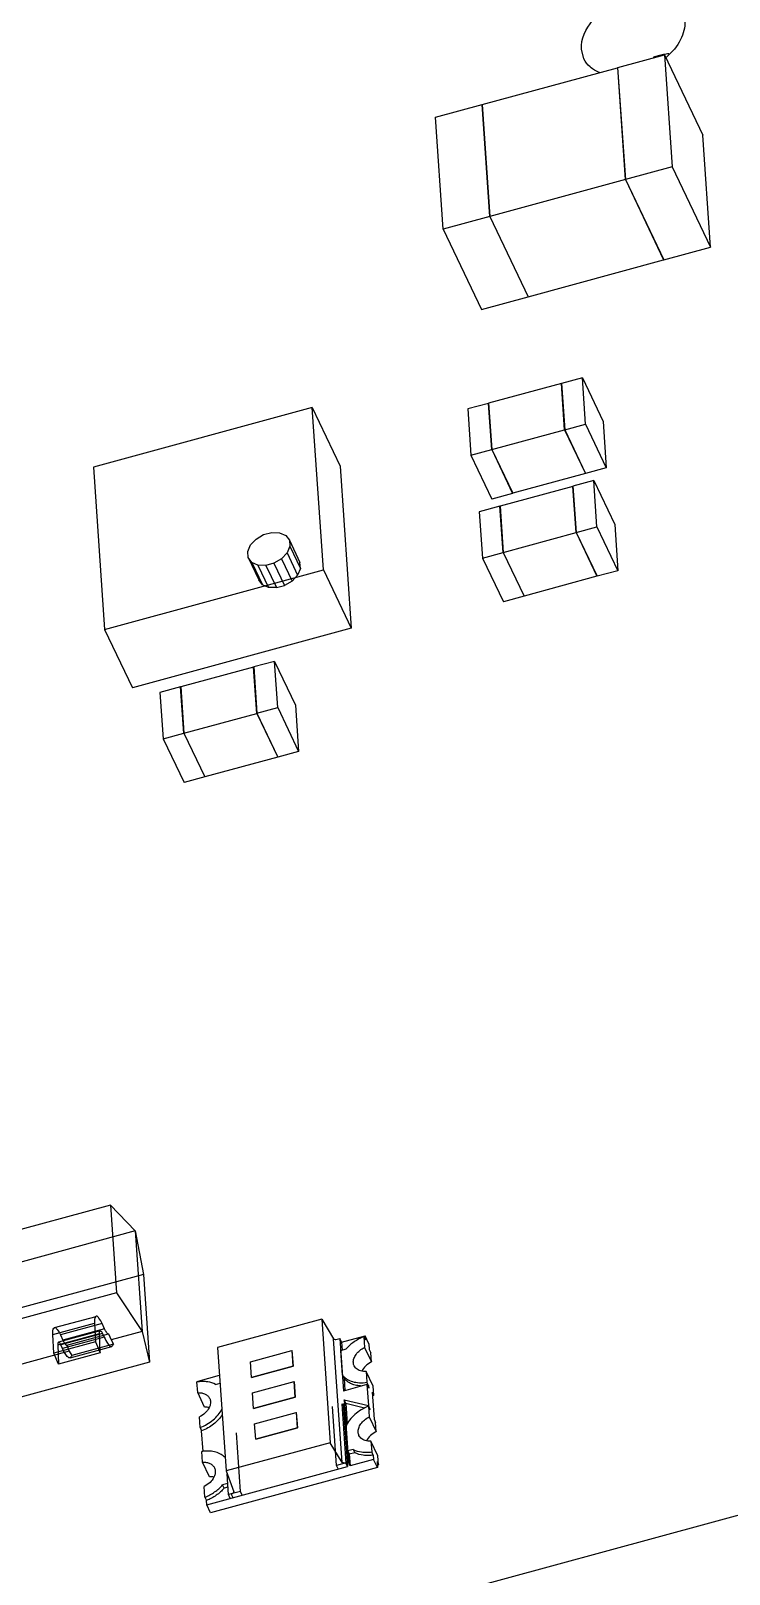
# Model space of a CAD drawing. Header units: millimetres. Extents: x 0 to 594, y 0 to 420.
# Drawn here: x 485.07 to 491.42, y 297.94 to 311.98 of the extents above; entities that cross this region are included whole.
import ezdxf

# ---------------------------------------------------------------- set-up
doc = ezdxf.new("R2010")
doc.units = ezdxf.units.MM
doc.header["$LTSCALE"] = 32.67
doc.layers.get('0').update_dxf_attribs({"linetype": 'CONTINUOUS'})

msp = doc.modelspace()

# ---------------------------------------------------------------- linework, layer by layer
at = {"color": 7, "linetype": 'CONTINUOUS'}
for p, q in [((490.096, 311.721), (490.073, 311.808)), ((490.403, 311.641), (490.828, 311.756)), ((490.828, 311.756), (490.898, 310.738)), ((490.828, 311.756), (491.176, 311.027)), ((489.171, 311.306), (490.402, 311.64)), ((490.402, 311.64), (490.403, 311.638)), ((490.402, 311.64), (490.472, 310.622)), ((490.473, 310.623), (490.403, 311.641)), ((488.745, 311.19), (489.17, 311.306)), ((489.17, 311.306), (489.171, 311.303)), ((489.17, 311.306), (489.24, 310.288)), ((489.241, 310.288), (489.171, 311.306)), ((488.815, 310.172), (488.745, 311.19)), ((491.246, 310.009), (491.176, 311.027)), ((490.898, 310.738), (490.473, 310.623)), ((490.898, 310.738), (491.246, 310.009)), ((490.472, 310.622), (489.241, 310.288)), ((490.472, 310.622), (490.82, 309.893)), ((490.473, 310.623), (490.821, 309.893)), ((489.24, 310.288), (488.815, 310.172)), ((489.24, 310.288), (489.588, 309.558)), ((489.241, 310.288), (489.589, 309.558)), ((488.815, 310.172), (489.163, 309.442)), ((490.821, 309.893), (491.246, 310.009)), ((489.589, 309.558), (490.82, 309.893)), ((490.82, 309.893), (490.82, 309.895)), ((489.163, 309.442), (489.588, 309.558)), ((489.588, 309.558), (489.588, 309.561)), ((489.891, 308.769), (489.229, 308.589)), ((489.891, 308.769), (489.892, 308.766)), ((489.92, 308.348), (489.891, 308.769)), ((490.081, 308.82), (489.892, 308.769)), ((489.892, 308.769), (489.921, 308.348)), ((490.081, 308.82), (490.27, 308.422)), ((490.11, 308.399), (490.081, 308.82)), ((487.626, 308.549), (485.637, 308.008)), ((487.626, 308.549), (487.879, 308.018)), ((487.728, 307.074), (487.626, 308.549)), ((489.228, 308.588), (489.039, 308.537)), ((489.039, 308.537), (489.068, 308.116)), ((489.228, 308.588), (489.229, 308.586)), ((489.257, 308.168), (489.228, 308.588)), ((489.229, 308.589), (489.258, 308.168)), ((489.258, 308.168), (489.92, 308.348)), ((489.92, 308.348), (490.11, 307.95)), ((489.921, 308.348), (490.11, 308.399)), ((489.921, 308.348), (490.111, 307.95)), ((490.11, 308.399), (490.299, 308.001)), ((490.27, 308.422), (490.299, 308.001)), ((489.068, 308.116), (489.257, 308.168)), ((489.068, 308.116), (489.258, 307.718)), ((489.257, 308.168), (489.447, 307.769)), ((489.258, 308.168), (489.448, 307.77)), ((485.637, 308.008), (485.739, 306.533)), ((487.879, 308.018), (487.981, 306.543)), ((490.11, 307.95), (489.448, 307.77)), ((490.11, 307.952), (490.11, 307.95)), ((490.299, 308.001), (490.111, 307.95)), ((489.447, 307.769), (489.258, 307.718)), ((489.995, 307.833), (489.333, 307.653)), ((489.447, 307.772), (489.447, 307.769)), ((489.995, 307.833), (489.997, 307.831)), ((490.024, 307.413), (489.995, 307.833)), ((490.185, 307.885), (489.996, 307.834)), ((489.996, 307.834), (490.025, 307.413)), ((490.185, 307.885), (490.375, 307.487)), ((490.214, 307.464), (490.185, 307.885)), ((489.332, 307.653), (489.144, 307.602)), ((489.332, 307.653), (489.333, 307.651)), ((489.361, 307.232), (489.332, 307.653)), ((489.333, 307.653), (489.362, 307.233)), ((489.144, 307.602), (489.173, 307.181)), ((490.375, 307.487), (490.404, 307.066)), ((487.065, 307.3), (487.116, 307.354)), ((487.116, 307.354), (487.184, 307.394)), ((487.184, 307.394), (487.259, 307.415)), ((487.259, 307.415), (487.33, 307.412)), ((487.33, 307.412), (487.386, 307.387)), ((487.386, 307.387), (487.418, 307.344)), ((487.418, 307.344), (487.514, 307.141)), ((487.418, 307.344), (487.422, 307.288)), ((489.362, 307.233), (490.024, 307.413)), ((490.024, 307.413), (490.214, 307.015)), ((490.025, 307.413), (490.214, 307.464)), ((490.025, 307.413), (490.215, 307.015)), ((490.214, 307.464), (490.404, 307.066)), ((487.04, 307.241), (487.065, 307.3)), ((487.044, 307.185), (487.04, 307.241)), ((487.397, 307.229), (487.346, 307.175)), ((487.422, 307.288), (487.397, 307.229)), ((487.397, 307.229), (487.493, 307.026)), ((487.422, 307.288), (487.518, 307.086)), ((489.173, 307.181), (489.361, 307.232)), ((489.361, 307.232), (489.551, 306.834)), ((489.362, 307.233), (489.552, 306.835)), ((485.739, 306.533), (487.728, 307.074)), ((487.076, 307.142), (487.044, 307.185)), ((487.044, 307.185), (487.14, 306.983)), ((487.132, 307.117), (487.076, 307.142)), ((487.076, 307.142), (487.173, 306.939)), ((487.203, 307.114), (487.132, 307.117)), ((487.132, 307.117), (487.229, 306.914)), ((487.278, 307.135), (487.203, 307.114)), ((487.203, 307.114), (487.3, 306.912)), ((487.346, 307.175), (487.278, 307.135)), ((487.278, 307.135), (487.375, 306.932)), ((487.346, 307.175), (487.443, 306.972)), ((487.518, 307.086), (487.493, 307.026)), ((487.518, 307.086), (487.514, 307.141)), ((487.728, 307.074), (487.981, 306.543)), ((489.173, 307.181), (489.363, 306.783)), ((490.404, 307.066), (490.215, 307.015)), ((487.173, 306.939), (487.14, 306.983)), ((487.229, 306.914), (487.173, 306.939)), ((487.3, 306.912), (487.229, 306.914)), ((487.3, 306.912), (487.375, 306.932)), ((487.443, 306.972), (487.375, 306.932)), ((487.493, 307.026), (487.443, 306.972)), ((490.214, 307.015), (489.552, 306.835)), ((490.214, 307.017), (490.214, 307.015)), ((489.551, 306.834), (489.363, 306.783)), ((489.551, 306.837), (489.551, 306.834)), ((485.739, 306.533), (485.992, 306.002)), ((487.981, 306.543), (485.992, 306.002)), ((487.283, 306.242), (487.094, 306.191)), ((487.283, 306.242), (487.473, 305.844)), ((487.312, 305.821), (487.283, 306.242)), ((487.093, 306.19), (486.431, 306.01)), ((487.093, 306.19), (487.095, 306.188)), ((487.123, 305.769), (487.093, 306.19)), ((487.094, 306.191), (487.123, 305.77)), ((486.43, 306.01), (486.242, 305.959)), ((486.242, 305.959), (486.271, 305.538)), ((486.43, 306.01), (486.431, 306.008)), ((486.459, 305.589), (486.43, 306.01)), ((486.431, 306.01), (486.46, 305.589)), ((487.123, 305.77), (487.312, 305.821)), ((487.312, 305.821), (487.502, 305.423)), ((487.473, 305.844), (487.502, 305.423)), ((486.46, 305.589), (487.123, 305.769)), ((487.123, 305.77), (487.313, 305.372)), ((487.123, 305.769), (487.312, 305.371)), ((486.271, 305.538), (486.459, 305.589)), ((486.271, 305.538), (486.461, 305.14)), ((486.459, 305.589), (486.649, 305.191)), ((486.46, 305.589), (486.65, 305.191)), ((487.312, 305.371), (486.65, 305.191)), ((487.312, 305.374), (487.312, 305.371)), ((487.502, 305.423), (487.313, 305.372)), ((486.649, 305.191), (486.461, 305.14)), ((486.649, 305.194), (486.649, 305.191)), ((485.793, 301.296), (483.204, 300.593)), ((486.018, 301.062), (485.793, 301.296)), ((485.793, 301.296), (485.848, 300.501)), ((486.018, 301.062), (484.834, 300.74)), ((486.018, 301.062), (486.093, 300.666)), ((486.018, 301.062), (486.081, 300.148)), ((486.093, 300.666), (483.505, 299.962)), ((486.093, 300.666), (486.148, 299.87)), ((485.848, 300.501), (483.259, 299.797)), ((485.848, 300.501), (486.081, 300.148)), ((487.713, 300.261), (486.765, 300.004)), ((487.713, 300.261), (487.82, 300.08)), ((487.713, 300.261), (487.79, 299.137)), ((485.395, 300.023), (485.774, 300.126)), ((485.819, 300.033), (485.44, 299.93)), ((485.774, 300.126), (485.797, 300.071)), ((486.081, 300.148), (485.797, 300.071)), ((485.797, 300.071), (485.819, 300.033)), ((486.081, 300.148), (486.148, 299.87)), ((487.898, 298.956), (487.82, 300.08)), ((487.842, 300.075), (487.877, 300.085)), ((487.893, 300.052), (487.877, 300.085)), ((487.877, 300.085), (487.91, 299.607)), ((487.893, 300.052), (488.106, 300.109)), ((487.893, 300.052), (487.898, 299.979)), ((488.094, 300.101), (488.109, 300.071)), ((488.094, 300.101), (488.101, 300.004)), ((488.141, 300.036), (488.106, 300.109)), ((488.106, 300.109), (488.109, 300.071)), ((488.141, 300.036), (488.144, 299.984)), ((485.418, 299.968), (483.997, 299.582)), ((485.395, 300.023), (485.418, 299.968)), ((485.418, 299.968), (485.44, 299.93)), ((486.765, 300.004), (486.843, 298.88)), ((487.064, 299.871), (487.442, 299.974)), ((487.442, 299.974), (487.443, 299.973)), ((487.442, 299.974), (487.452, 299.833)), ((487.453, 299.833), (487.443, 299.973)), ((487.886, 299.976), (487.934, 299.989)), ((487.901, 299.751), (487.886, 299.976)), ((488.101, 300.004), (488.164, 299.871)), ((488.144, 299.984), (488.159, 299.954)), ((488.164, 299.871), (488.159, 299.954)), ((486.148, 299.87), (483.559, 299.167)), ((487.073, 299.73), (487.064, 299.871)), ((487.452, 299.833), (487.073, 299.73)), ((487.074, 299.73), (487.453, 299.833)), ((487.452, 299.833), (487.453, 299.833)), ((487.901, 299.751), (487.916, 299.721)), ((488.18, 299.65), (488.116, 299.783)), ((488.116, 299.783), (488.123, 299.686)), ((486.585, 299.592), (486.578, 299.689)), ((486.59, 299.697), (486.783, 299.75)), ((486.591, 299.69), (486.59, 299.697)), ((486.748, 299.667), (486.788, 299.677)), ((487.073, 299.73), (487.074, 299.73)), ((487.083, 299.59), (487.462, 299.693)), ((487.462, 299.693), (487.462, 299.692)), ((487.462, 299.693), (487.472, 299.552)), ((487.472, 299.552), (487.462, 299.692)), ((488.123, 299.665), (487.91, 299.607)), ((487.916, 299.721), (487.923, 299.611)), ((488.137, 299.656), (488.123, 299.686)), ((488.139, 299.632), (488.123, 299.665)), ((488.123, 299.665), (488.136, 299.474)), ((488.137, 299.656), (488.139, 299.632)), ((488.185, 299.568), (488.18, 299.65)), ((486.648, 299.459), (486.585, 299.592)), ((487.093, 299.449), (487.083, 299.59)), ((487.093, 299.449), (487.472, 299.552)), ((487.472, 299.552), (487.093, 299.449)), ((487.472, 299.552), (487.472, 299.552)), ((487.895, 299.489), (487.932, 298.951)), ((487.907, 299.492), (487.947, 298.921)), ((487.915, 299.526), (488.136, 299.474)), ((487.931, 299.493), (487.915, 299.526)), ((487.915, 299.526), (487.955, 298.961)), ((488.102, 299.452), (487.931, 299.493)), ((487.931, 299.493), (487.944, 299.307)), ((488.152, 299.44), (488.136, 299.474)), ((488.171, 299.597), (488.185, 299.568)), ((488.171, 299.597), (488.188, 299.352)), ((488.173, 299.564), (488.185, 299.568)), ((486.607, 299.274), (486.6, 299.371)), ((487.093, 299.449), (487.093, 299.449)), ((487.102, 299.309), (487.481, 299.412)), ((487.481, 299.412), (487.482, 299.411)), ((487.481, 299.412), (487.491, 299.271)), ((487.491, 299.271), (487.482, 299.411)), ((487.846, 298.931), (487.809, 299.465)), ((488.138, 299.469), (488.152, 299.439)), ((488.138, 299.469), (488.145, 299.372)), ((488.145, 299.372), (488.208, 299.239)), ((488.152, 299.44), (488.151, 299.441)), ((488.152, 299.44), (488.152, 299.439)), ((488.188, 299.352), (488.202, 299.322)), ((486.607, 299.274), (486.621, 299.244)), ((486.634, 299.058), (486.621, 299.244)), ((486.974, 298.694), (486.937, 299.228)), ((487.112, 299.168), (487.102, 299.309)), ((487.112, 299.168), (487.491, 299.271)), ((487.491, 299.271), (487.112, 299.168)), ((487.491, 299.271), (487.491, 299.271)), ((487.949, 299.063), (487.933, 299.287)), ((488.208, 299.239), (488.202, 299.322)), ((486.629, 298.96), (486.622, 299.057)), ((487.79, 299.137), (486.843, 298.88)), ((487.112, 299.168), (487.112, 299.168)), ((487.898, 298.956), (487.79, 299.137)), ((487.998, 299.076), (487.949, 299.063)), ((487.949, 299.063), (487.963, 299.033)), ((487.998, 299.076), (488.012, 299.046)), ((488.223, 299.018), (488.16, 299.151)), ((488.16, 299.151), (488.167, 299.053)), ((488.181, 299.024), (488.167, 299.053)), ((486.692, 298.827), (486.629, 298.96)), ((486.668, 298.573), (487.947, 298.921)), ((488.218, 298.912), (486.702, 298.5)), ((487.955, 298.961), (487.846, 298.931)), ((487.861, 298.898), (487.846, 298.931)), ((487.947, 298.921), (487.932, 298.951)), ((487.97, 298.927), (487.955, 298.961)), ((488.012, 299.046), (487.963, 299.033)), ((487.963, 299.033), (487.97, 298.927)), ((488.184, 298.985), (487.97, 298.927)), ((488.181, 299.024), (488.184, 298.985)), ((488.218, 298.912), (488.184, 298.985)), ((488.215, 298.965), (488.229, 298.935)), ((488.215, 298.965), (488.218, 298.912)), ((488.217, 298.932), (488.229, 298.935)), ((488.229, 298.935), (488.223, 299.018)), ((460.799, 290.134), (492.694, 298.804)), ((486.843, 298.88), (486.912, 298.689)), ((486.865, 298.665), (486.852, 298.854)), ((486.651, 298.641), (486.644, 298.739)), ((486.651, 298.641), (486.665, 298.611)), ((486.858, 298.766), (486.811, 298.753)), ((486.825, 298.723), (486.811, 298.753)), ((486.86, 298.733), (486.825, 298.723)), ((486.974, 298.694), (486.865, 298.665)), ((486.881, 298.631), (486.865, 298.665)), ((486.89, 298.668), (486.905, 298.638)), ((486.99, 298.661), (486.974, 298.694)), ((486.668, 298.573), (486.665, 298.611)), ((486.702, 298.5), (486.668, 298.573))]:
    msp.add_line(p, q, dxfattribs=at)
at = {"color": 6, "linetype": 'CONTINUOUS'}
for p, q in [((485.269, 300.12), (485.648, 300.223)), ((485.283, 300.183), (485.662, 300.286)), ((485.716, 300.221), (485.337, 300.118)), ((485.739, 300.172), (485.36, 300.069)), ((485.648, 300.223), (485.655, 300.054)), ((485.739, 300.172), (485.716, 300.221)), ((485.276, 299.951), (485.269, 300.12)), ((485.655, 300.054), (485.276, 299.951)), ((485.314, 300.026), (485.693, 300.129)), ((485.698, 300.155), (485.319, 300.052)), ((485.337, 300.118), (485.36, 300.069)), ((485.72, 300.129), (485.341, 300.026)), ((485.735, 300.097), (485.356, 299.994)), ((485.655, 300.054), (485.7, 299.954)), ((485.7, 299.954), (485.693, 300.129)), ((485.72, 300.129), (485.735, 300.097)), ((485.321, 299.851), (485.276, 299.951)), ((485.314, 300.026), (485.321, 299.851)), ((485.7, 299.954), (485.321, 299.851)), ((485.356, 299.994), (485.341, 300.026)), ((485.425, 299.909), (485.804, 300.012))]:
    msp.add_line(p, q, dxfattribs=at)
at = {"color": 7, "linetype": 'CONTINUOUS'}
for centre, radius, start, end in [((490.958, 311.071), 0.702, 105.3802, 109.2853), ((490.95, 311.099), 0.673, 101.1954, 105.376), ((490.944, 311.13), 0.641, 96.8373, 101.2041), ((486.632, 299.318), 0.375, 96.3847, 98.2667), ((488.083, 300.028), 0.377, 276.803, 278.2651), ((486.676, 298.686), 0.375, 96.3825, 98.2667)]:
    msp.add_arc(centre, radius, start, end, dxfattribs=at)
for points, knots in [([(490.073, 311.808), (490.067, 311.901), (490.14, 312.052), (490.297, 312.189), (490.453, 312.27), (490.619, 312.31), (490.777, 312.306), (490.91, 312.254), (490.971, 312.186), (490.989, 312.15)], [0, 0, 0, 0, 0.229767, 0.368975, 0.514501, 0.656449, 0.78609, 0.899248, 1, 1, 1, 1]), ([(491.012, 312.063), (491.016, 312.006), (490.981, 311.878), (490.898, 311.781), (490.846, 311.736)], [0, 0, 0, 0, 0.457312, 1, 1, 1, 1]), ([(490.238, 311.595), (490.207, 311.607), (490.15, 311.641), (490.109, 311.693), (490.096, 311.721)], [0, 0, 0, 0, 0.518659, 1, 1, 1, 1]), ([(487.82, 300.08), (487.822, 300.08), (487.829, 300.077), (487.836, 300.076), (487.842, 300.075)], [0, 0, 0, 0, 0.242647, 1, 1, 1, 1]), ([(488.094, 300.101), (488.063, 300.089), (488.005, 300.057), (487.955, 300.014), (487.934, 299.989)], [0, 0, 0, 0, 0.510903, 1, 1, 1, 1]), ([(488, 299.864), (487.999, 299.87), (488, 299.883), (488.005, 299.903), (488.013, 299.922), (488.029, 299.948), (488.058, 299.978), (488.086, 299.996), (488.101, 300.004)], [0, 0, 0, 0, 0.103177, 0.212459, 0.328777, 0.452312, 0.717893, 1, 1, 1, 1]), ([(487.901, 299.751), (487.907, 299.744), (487.919, 299.732), (487.948, 299.709), (487.994, 299.69), (488.056, 299.68), (488.1, 299.682), (488.123, 299.686)], [0, 0, 0, 0, 0.107127, 0.218072, 0.455078, 0.716287, 1, 1, 1, 1]), ([(488.007, 299.835), (488.005, 299.84), (488.002, 299.849), (488, 299.859), (488, 299.864)], [0, 0, 0, 0, 0.495273, 1, 1, 1, 1]), ([(488.076, 299.786), (488.068, 299.788), (488.053, 299.793), (488.033, 299.803), (488.018, 299.818), (488.01, 299.829), (488.007, 299.835)], [0, 0, 0, 0, 0.273538, 0.528426, 0.768402, 1, 1, 1, 1]), ([(488.164, 299.871), (488.145, 299.861), (488.111, 299.837), (488.084, 299.804), (488.076, 299.787)], [0, 0, 0, 0, 0.52338, 1, 1, 1, 1]), ([(488.116, 299.783), (488.113, 299.783), (488.099, 299.783), (488.086, 299.784), (488.076, 299.786)], [0, 0, 0, 0, 0.259034, 1, 1, 1, 1]), ([(486.748, 299.667), (486.725, 299.678), (486.687, 299.69), (486.634, 299.694), (486.605, 299.692), (486.591, 299.691)], [0, 0, 0, 0, 0.470627, 0.728685, 1, 1, 1, 1]), ([(488.078, 299.652), (488.061, 299.653), (488.029, 299.656), (487.983, 299.669), (487.945, 299.691), (487.924, 299.711), (487.916, 299.721)], [0, 0, 0, 0, 0.278021, 0.536208, 0.775426, 1, 1, 1, 1]), ([(486.585, 299.592), (486.597, 299.592), (486.621, 299.591), (486.653, 299.581), (486.675, 299.567), (486.687, 299.552), (486.692, 299.544), (486.694, 299.54)], [0, 0, 0, 0, 0.284454, 0.543345, 0.778548, 0.890264, 1, 1, 1, 1]), ([(486.702, 299.511), (486.702, 299.502), (486.701, 299.482), (486.694, 299.464), (486.689, 299.455)], [0, 0, 0, 0, 0.478109, 1, 1, 1, 1]), ([(486.694, 299.54), (486.696, 299.535), (486.7, 299.526), (486.701, 299.516), (486.702, 299.511)], [0, 0, 0, 0, 0.495273, 1, 1, 1, 1]), ([(486.689, 299.455), (486.68, 299.438), (486.654, 299.405), (486.62, 299.381), (486.6, 299.371)], [0, 0, 0, 0, 0.47662, 1, 1, 1, 1]), ([(486.607, 299.274), (486.629, 299.282), (486.67, 299.303), (486.725, 299.342), (486.771, 299.388), (486.795, 299.423), (486.805, 299.441)], [0, 0, 0, 0, 0.263325, 0.522131, 0.76948, 1, 1, 1, 1]), ([(486.808, 299.392), (486.798, 299.376), (486.774, 299.345), (486.73, 299.305), (486.679, 299.27), (486.641, 299.252), (486.621, 299.244)], [0, 0, 0, 0, 0.234045, 0.482079, 0.739321, 1, 1, 1, 1]), ([(486.689, 299.456), (486.686, 299.457), (486.672, 299.459), (486.659, 299.46), (486.648, 299.459)], [0, 0, 0, 0, 0.240999, 1, 1, 1, 1]), ([(488.138, 299.469), (488.115, 299.46), (488.071, 299.438), (488.013, 299.395), (487.965, 299.345), (487.942, 299.307), (487.933, 299.287)], [0, 0, 0, 0, 0.265441, 0.525473, 0.772222, 1, 1, 1, 1]), ([(488.043, 299.232), (488.043, 299.238), (488.043, 299.251), (488.048, 299.27), (488.057, 299.29), (488.073, 299.316), (488.101, 299.345), (488.129, 299.364), (488.145, 299.372)], [0, 0, 0, 0, 0.103177, 0.212459, 0.328777, 0.452312, 0.717893, 1, 1, 1, 1]), ([(488.051, 299.203), (488.049, 299.207), (488.045, 299.217), (488.044, 299.227), (488.043, 299.232)], [0, 0, 0, 0, 0.495273, 1, 1, 1, 1]), ([(488.119, 299.154), (488.112, 299.156), (488.097, 299.16), (488.077, 299.171), (488.061, 299.185), (488.054, 299.197), (488.051, 299.203)], [0, 0, 0, 0, 0.273538, 0.528426, 0.768402, 1, 1, 1, 1]), ([(488.208, 299.239), (488.189, 299.229), (488.154, 299.205), (488.128, 299.172), (488.119, 299.155)], [0, 0, 0, 0, 0.52338, 1, 1, 1, 1]), ([(486.835, 299.001), (486.824, 299.013), (486.798, 299.033), (486.749, 299.053), (486.694, 299.062), (486.654, 299.061), (486.634, 299.059)], [0, 0, 0, 0, 0.220167, 0.458923, 0.719283, 1, 1, 1, 1]), ([(487.998, 299.076), (488.021, 299.063), (488.063, 299.052), (488.12, 299.049), (488.151, 299.051), (488.167, 299.053)], [0, 0, 0, 0, 0.469155, 0.72782, 1, 1, 1, 1]), ([(488.16, 299.151), (488.156, 299.151), (488.143, 299.15), (488.129, 299.152), (488.119, 299.154)], [0, 0, 0, 0, 0.259034, 1, 1, 1, 1]), ([(486.629, 298.96), (486.641, 298.96), (486.664, 298.959), (486.696, 298.949), (486.718, 298.934), (486.731, 298.92), (486.736, 298.912), (486.738, 298.907)], [0, 0, 0, 0, 0.284454, 0.543345, 0.778548, 0.890264, 1, 1, 1, 1]), ([(487.932, 298.951), (487.929, 298.951), (487.918, 298.951), (487.906, 298.953), (487.898, 298.956)], [0, 0, 0, 0, 0.25788, 1, 1, 1, 1]), ([(488.181, 299.024), (488.165, 299.021), (488.135, 299.019), (488.077, 299.022), (488.036, 299.033), (488.012, 299.046)], [0, 0, 0, 0, 0.27218, 0.530845, 1, 1, 1, 1]), ([(486.733, 298.823), (486.724, 298.805), (486.698, 298.772), (486.663, 298.749), (486.644, 298.739)], [0, 0, 0, 0, 0.47662, 1, 1, 1, 1]), ([(486.733, 298.824), (486.729, 298.824), (486.716, 298.827), (486.702, 298.827), (486.692, 298.827)], [0, 0, 0, 0, 0.240999, 1, 1, 1, 1]), ([(486.745, 298.879), (486.746, 298.87), (486.744, 298.85), (486.737, 298.832), (486.733, 298.823)], [0, 0, 0, 0, 0.478109, 1, 1, 1, 1]), ([(486.738, 298.907), (486.74, 298.903), (486.744, 298.894), (486.745, 298.884), (486.745, 298.879)], [0, 0, 0, 0, 0.495273, 1, 1, 1, 1]), ([(486.651, 298.641), (486.682, 298.654), (486.74, 298.685), (486.79, 298.729), (486.811, 298.753)], [0, 0, 0, 0, 0.510903, 1, 1, 1, 1]), ([(486.825, 298.723), (486.804, 298.699), (486.754, 298.655), (486.696, 298.624), (486.665, 298.611)], [0, 0, 0, 0, 0.489097, 1, 1, 1, 1]), ([(486.912, 298.689), (486.91, 298.684), (486.904, 298.676), (486.895, 298.67), (486.89, 298.668)], [0, 0, 0, 0, 0.475178, 1, 1, 1, 1])]:
    msp.add_open_spline(points, degree=3, knots=knots, dxfattribs=at)
at = {"color": 6, "linetype": 'CONTINUOUS'}
for points, knots in [([(485.269, 300.12), (485.268, 300.136), (485.264, 300.158), (485.287, 300.193), (485.318, 300.156), (485.329, 300.135), (485.337, 300.118)], [0, 0, 0, 0, 0.312121, 0.449391, 0.632599, 1, 1, 1, 1]), ([(485.716, 300.221), (485.708, 300.238), (485.697, 300.259), (485.666, 300.296), (485.643, 300.261), (485.647, 300.239), (485.648, 300.223)], [0, 0, 0, 0, 0.367401, 0.550609, 0.687879, 1, 1, 1, 1]), ([(485.774, 300.126), (485.771, 300.126), (485.761, 300.133), (485.75, 300.149), (485.743, 300.164), (485.739, 300.172)], [0, 0, 0, 0, 0.190684, 0.523576, 1, 1, 1, 1]), ([(485.341, 300.026), (485.337, 300.034), (485.334, 300.049), (485.309, 300.051), (485.313, 300.034), (485.314, 300.026)], [0, 0, 0, 0, 0.456994, 0.619339, 1, 1, 1, 1]), ([(485.36, 300.069), (485.364, 300.061), (485.372, 300.046), (485.383, 300.03), (485.392, 300.023), (485.395, 300.023)], [0, 0, 0, 0, 0.476424, 0.809316, 1, 1, 1, 1]), ([(485.693, 300.129), (485.692, 300.137), (485.688, 300.154), (485.713, 300.152), (485.716, 300.137), (485.72, 300.129)], [0, 0, 0, 0, 0.380594, 0.542901, 1, 1, 1, 1]), ([(485.735, 300.097), (485.745, 300.075), (485.759, 300.048), (485.799, 299.999), (485.816, 300.024), (485.819, 300.033)], [0, 0, 0, 0, 0.530085, 0.795324, 1, 1, 1, 1]), ([(485.44, 299.93), (485.437, 299.921), (485.42, 299.896), (485.38, 299.945), (485.366, 299.972), (485.356, 299.994)], [0, 0, 0, 0, 0.204652, 0.469838, 1, 1, 1, 1])]:
    msp.add_open_spline(points, degree=3, knots=knots, dxfattribs=at)

doc.saveas('drawing.dxf')
